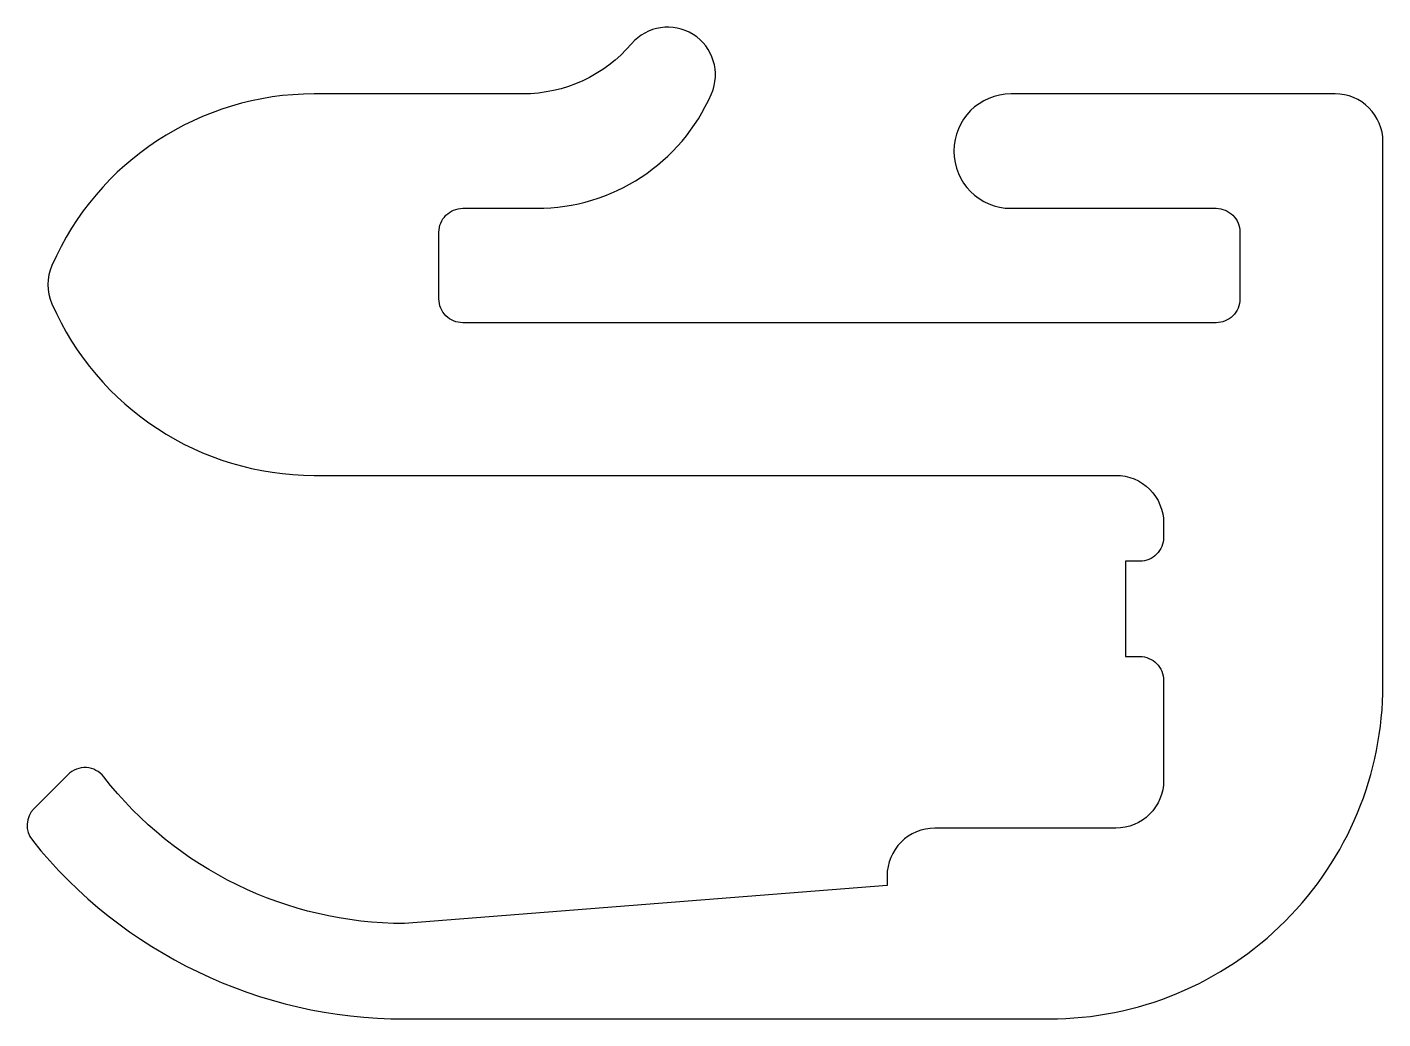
# Model space of a CAD drawing. Extents: x 166.3 to 180.6, y 229.5 to 239.9.
import ezdxf

# ---------------------------------------------------------------- set-up
doc = ezdxf.new("R2010")
doc.units = 0
doc.layers.get('0').update_dxf_attribs({"linetype": 'CONTINUOUS'})

msp = doc.modelspace()

# ---------------------------------------------------------------- linework, layer by layer
msp.add_lwpolyline([(177.868, 233.27), (178.018, 233.27, -0.414214), (178.268, 233.02), (178.268, 231.97, -0.414214), (177.768, 231.47), (175.868, 231.47, 0.414214), (175.368, 230.97), (175.368, 230.87), (170.306, 230.47, -0.231024), (167.152, 232.009, 0.450645), (166.778, 232.032), (166.422, 231.676, 0.382411), (166.404, 231.343, 0.227609), (170.306, 229.47), (177.068, 229.47, 0.414214), (180.568, 232.97), (180.568, 238.67, 0.414214), (180.068, 239.17), (176.668, 239.17, 1), (176.668, 237.97), (178.818, 237.97, -0.414214), (179.068, 237.72), (179.068, 237.02, -0.414214), (178.818, 236.77), (170.918, 236.77, -0.414214), (170.668, 237.02), (170.668, 237.72, -0.414214), (170.918, 237.97), (171.693, 237.97, 0.298217), (173.526, 239.17, 0.861933), (172.688, 239.695, -0.219217), (171.548, 239.17), (169.359, 239.17, 0.298217), (166.609, 237.37, 0.208712), (166.609, 236.97, 0.298217), (169.359, 235.17), (177.768, 235.17, -0.414214), (178.268, 234.67), (178.268, 234.52, -0.414214), (178.018, 234.27), (177.868, 234.27)], format="xyb", close=True)

doc.saveas('drawing.dxf')
